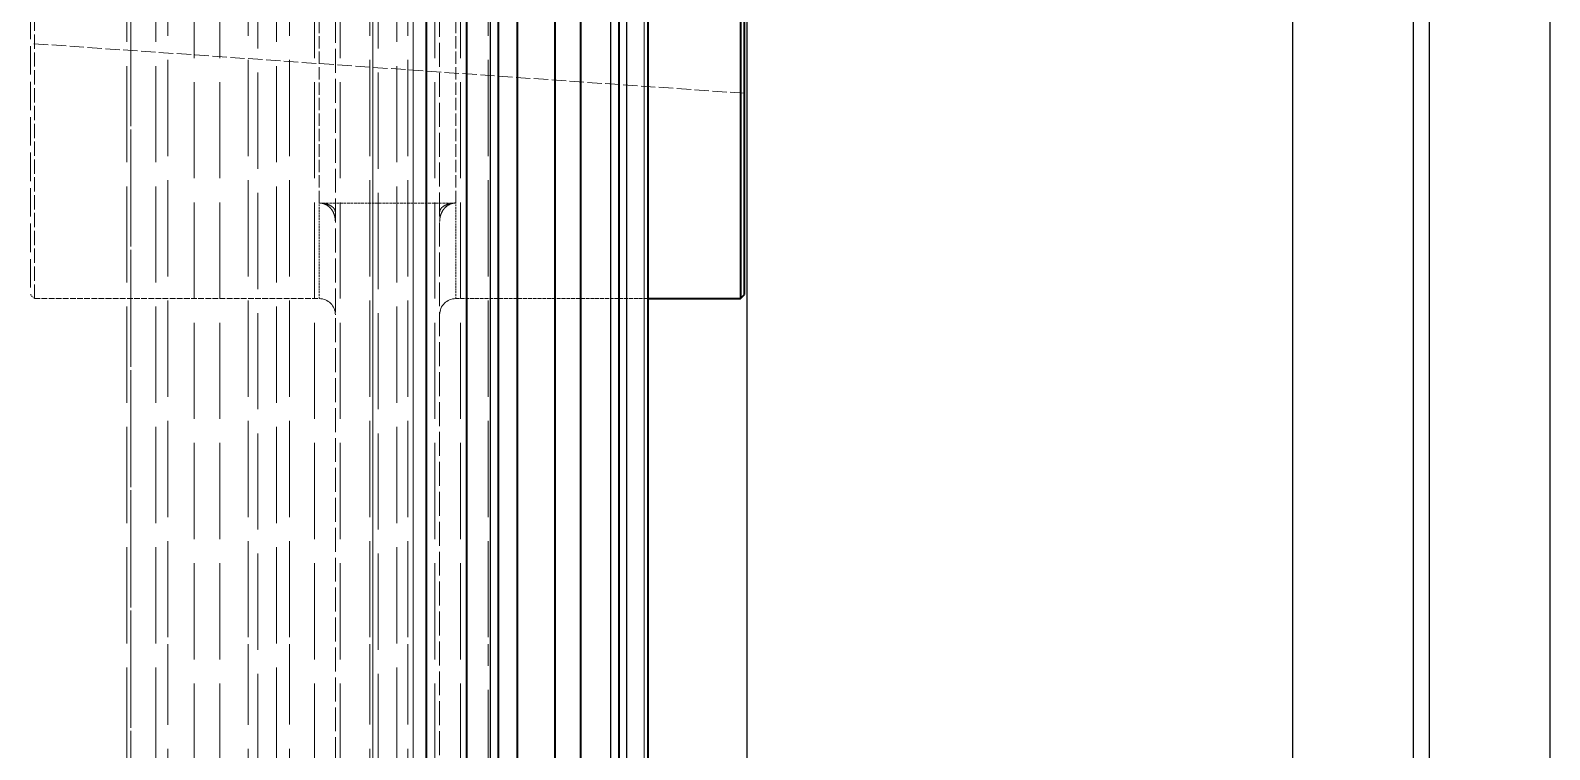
# Model space of a CAD drawing. Header units: millimetres. Extents: x 2913 to 35025, y 2470 to 25178.
# Drawn here: x 15330.3 to 15519.7, y 11910.6 to 12000.3 of the extents above; entities that cross this region are included whole.
import ezdxf

# ---------------------------------------------------------------- set-up
doc = ezdxf.new("R2010")
doc.units = ezdxf.units.MM
doc.linetypes.add('DASHED', pattern=[15, 12, -3])

# ---------------------------------------------------------------- blocks, each defined once
blk = doc.blocks.new('A$C637D7238')
at = {"color": 7, "linetype": 'DASHED', "lineweight": 13}
for p, q in [((973.35, 2530), (973.35, 10)), ((978.35, 2530), (978.35, 10)), ((980, 2530), (980, 10)), ((951.07, 881), (951.07, 1659)), ((951.07, 881), (951.07, 1659)), ((954.27, 881), (954.27, 1659)), ((954.27, 881), (954.27, 1659)), ((966.07, 881), (966.07, 1659)), ((966.07, 881), (966.07, 1659)), ((969.27, 881), (969.27, 1659)), ((969.27, 881), (969.27, 1659)), ((981.07, 881), (981.07, 1659)), ((981.07, 881), (981.07, 1659)), ((984.27, 881), (984.27, 1659)), ((984.27, 881), (984.27, 1659)), ((996.07, 881), (996.07, 1659)), ((999.27, 881), (999.27, 1659)), ((943.17, 887.5), (943.17, 1652.5)), ((943.17, 890.1), (943.17, 1652.5)), ((1007.17, 1652.5), (1007.17, 887.5)), ((947.81, 1645.77), (947.81, 1137.91)), ((957.81, 1645.77), (957.81, 1137.91)), ((962.96, 1645.77), (962.96, 1137.91)), ((972.96, 1645.77), (972.96, 1137.91)), ((977.71, 1645.77), (977.71, 1137.92)), ((987.71, 1645.77), (987.71, 1137.92)), ((1007.17, 1421.41), (1007.17, 887.5)), ((942.67, 1270), (942.67, 867.2)), ((946.32, 1270), (946.32, 867.2)), ((946.32, 1270), (946.32, 867.2)), ((959.02, 867.2), (959.02, 1270)), ((959.02, 867.2), (959.02, 1270)), ((961.32, 1270), (961.32, 867.2)), ((961.32, 1270), (961.32, 867.2)), ((974.02, 867.2), (974.02, 1270)), ((974.02, 867.2), (974.02, 1270)), ((976.32, 1270), (976.32, 867.2)), ((976.32, 1270), (976.32, 867.2)), ((989.02, 867.2), (989.02, 1270)), ((991.32, 1270), (991.32, 867.2)), ((1004.02, 867.2), (1004.02, 1270)), ((947.81, 527.87), (947.81, 1137.91)), ((957.81, 527.87), (957.81, 1137.91)), ((962.96, 527.88), (962.96, 1137.91)), ((972.96, 527.88), (972.96, 1137.91)), ((977.71, 527.88), (977.71, 1137.92)), ((987.71, 655.23), (987.71, 1137.92))]:
    blk.add_line(p, q, dxfattribs=at)
at = {"color": 7, "lineweight": 35}
for p, q in [((980, 2530), (980, 10)), ((985, 2530), (985, 10)), ((996.07, 887.37), (996.07, 1659)), ((999.27, 882.8), (999.27, 1659)), ((989.02, 897.44), (989.02, 1270)), ((991.32, 1270), (991.32, 894.16)), ((1004.02, 876.02), (1004.02, 1270)), ((1007.67, 870.81), (1007.67, 1270))]:
    blk.add_line(p, q, dxfattribs=at)
at = {"color": 7, "lineweight": 13}
for p, q in [((973.35, 2525), (973.35, 15)), ((978.35, 2525), (978.35, 15))]:
    blk.add_line(p, q, dxfattribs=at)
at = {"color": 7, "linetype": 'DASHED', "lineweight": 13, "ltscale": 0.295}
blk.add_line((930.67, 1358.5), (930.67, 1181.5), dxfattribs=at)
at = {"color": 7, "lineweight": 35, "ltscale": 0.295}
blk.add_line((1019.67, 1181.5), (1019.67, 1358.5), dxfattribs=at)
at = {"color": 7, "linetype": 'DASHED', "lineweight": 13, "ltscale": 0.148333}
for p, q in [((931.17, 1181), (931.17, 1270)), ((931.17, 1181), (931.17, 1270)), ((1019.17, 1270), (1019.17, 1181))]:
    blk.add_line(p, q, dxfattribs=at)
at = {"color": 7, "linetype": 'DASHED', "lineweight": 13, "ltscale": 0.12846}
for p, q in [((966.67, 1192.92), (966.67, 1270)), ((966.67, 1192.92), (966.67, 1270)), ((983.67, 1192.92), (983.67, 1270)), ((983.67, 1192.92), (983.67, 1270))]:
    blk.add_line(p, q, dxfattribs=at)
at = {"color": 7, "linetype": 'DASHED', "lineweight": 13, "ltscale": 0.248759}
for p, q in [((968.67, 1119.59), (968.67, 1268.85)), ((981.67, 1268.85), (981.67, 1119.59))]:
    blk.add_line(p, q, dxfattribs=at)
at = {"color": 7, "lineweight": 35, "ltscale": 0.148333}
blk.add_line((1019.17, 1270), (1019.17, 1181), dxfattribs=at)
at = {"color": 7, "linetype": 'DASHED', "lineweight": 13, "ltscale": 0.148696}
blk.add_line((1019.67, 1206.6), (930.67, 1212.82), dxfattribs=at)
at = {"color": 7, "linetype": 'DASHED', "lineweight": 13, "ltscale": 0.028333}
blk.add_line((983.67, 1192.92), (966.67, 1192.92), dxfattribs=at)
blk.add_line((983.67, 1192.92), (966.67, 1192.92), dxfattribs=at)
at = {"color": 7, "linetype": 'DASHED', "lineweight": 13, "ltscale": 0.019873}
for p, q in [((966.67, 1181), (966.67, 1192.92)), ((983.67, 1181), (983.67, 1192.92))]:
    blk.add_line(p, q, dxfattribs=at)
at = {"color": 7, "linetype": 'DASHED', "lineweight": 13, "ltscale": 0.001179}
blk.add_line((931.17, 1181), (930.67, 1181.5), dxfattribs=at)
at = {"color": 7, "lineweight": 35, "ltscale": 0.001179}
blk.add_line((1019.17, 1181), (1019.67, 1181.5), dxfattribs=at)
at = {"color": 7, "linetype": 'DASHED', "lineweight": 13, "ltscale": 0.059167}
blk.add_line((931.17, 1181), (966.67, 1181), dxfattribs=at)
at = {"color": 7, "linetype": 'DASHED', "lineweight": 13, "ltscale": 0.04}
blk.add_line((983.67, 1181), (1007.67, 1181), dxfattribs=at)
at = {"color": 7, "lineweight": 35, "ltscale": 0.019166}
blk.add_line((1007.67, 1181), (1019.17, 1181), dxfattribs=at)
at = {"color": 7, "linetype": 'DASHED', "lineweight": 13}
for centre, radius, start, end in [((966.67, 1191.15), 1.77, 77.3176, 89.8824), ((966.67, 1189.44), 3.48, 83.8408, 89.9672), ((966.67, 1191.15), 1.77, 77.7513, 89.888), ((966.67, 1189.52), 3.4, 83.7683, 90.0391), ((966.69, 1189.67), 3.25, 77.4273, 83.7755), ((966.7, 1189.74), 3.18, 77.3578, 83.8461), ((966.65, 1191.1), 1.83, 65.7921, 77.5381), ((966.65, 1191.09), 1.83, 64.9614, 77.0949), ((966.78, 1190.09), 2.82, 70.0154, 77.3736), ((966.8, 1190.15), 2.76, 69.9348, 77.4543), ((966.59, 1190.99), 1.95, 53.6948, 65.5845), ((983.56, 1190.09), 2.82, 102.6264, 109.9846), ((983.55, 1190.15), 2.76, 102.5457, 110.0652), ((983.74, 1191.01), 1.92, 114.34, 126.3814), ((983.75, 1190.99), 1.95, 114.4155, 126.3052), ((983.65, 1189.67), 3.25, 96.2245, 102.5727), ((983.64, 1189.74), 3.18, 96.1539, 102.6422), ((983.69, 1191.12), 1.81, 102.3922, 114.2769), ((983.69, 1191.1), 1.83, 102.4619, 114.2079), ((983.67, 1191.18), 1.75, 90.0391, 102.3223), ((983.67, 1189.44), 3.48, 90.0328, 96.1592), ((983.67, 1191.15), 1.77, 90.112, 102.2487), ((983.67, 1189.52), 3.4, 89.9609, 96.2317), ((966.59, 1190.98), 1.96, 52.4594, 64.7454), ((966.97, 1190.6), 2.28, 61.6569, 69.9464), ((966.98, 1190.64), 2.23, 61.5804, 70.0247), ((966.5, 1190.87), 2.1, 42.5101, 53.5208), ((966.48, 1190.86), 2.12, 40.9456, 52.2816), ((967.23, 1191.1), 1.71, 50.9926, 61.6244), ((967.25, 1191.13), 1.68, 50.8949, 61.7228), ((966.36, 1190.75), 2.29, 31.3017, 42.3447), ((966.34, 1190.74), 2.31, 30.19, 40.7947), ((967.54, 1191.49), 1.22, 37.854, 50.8872), ((967.55, 1191.5), 1.2, 37.7534, 50.9908), ((966.21, 1190.67), 2.46, 20.8814, 31.1637), ((966.2, 1190.66), 2.47, 20.1431, 30.0565), ((967.81, 1191.7), 0.871, 20.592, 37.7025), ((967.83, 1191.71), 0.858, 20.461, 37.8345), ((966.08, 1190.63), 2.59, 10.3388, 20.7489), ((966.07, 1190.62), 2.6, 9.9834, 20.0147), ((967.98, 1191.77), 0.693, 0.3347, 20.1123), ((967.99, 1191.77), 0.683, 0.194, 20.2555), ((966.01, 1190.62), 2.66, 0.0649, 10.2123), ((966.01, 1190.62), 2.66, 0.0634, 9.8597), ((982.36, 1191.77), 0.693, 159.8877, 179.6653), ((982.35, 1191.77), 0.683, 159.7445, 179.806), ((984.29, 1190.62), 2.62, 169.7148, 180.0072), ((984.33, 1190.62), 2.66, 169.7877, 179.9351), ((982.53, 1191.7), 0.871, 142.2975, 159.408), ((982.52, 1191.71), 0.858, 142.1655, 159.539), ((984.23, 1190.64), 2.56, 159.1764, 169.7366), ((984.26, 1190.63), 2.59, 159.2511, 169.6612), ((982.8, 1191.49), 1.22, 129.1128, 142.146), ((982.79, 1191.5), 1.2, 129.0092, 142.2466), ((984.11, 1190.68), 2.42, 148.768, 159.1861), ((984.14, 1190.67), 2.46, 148.8363, 159.1186), ((983.11, 1191.1), 1.71, 118.3756, 129.0074), ((983.09, 1191.13), 1.68, 118.2772, 129.1051), ((983.96, 1190.77), 2.26, 137.5799, 148.7743), ((983.99, 1190.75), 2.29, 137.6553, 148.6983), ((983.38, 1190.6), 2.28, 110.0536, 118.3431), ((983.36, 1190.64), 2.23, 109.9753, 118.4196), ((983.83, 1190.89), 2.08, 126.4117, 137.5567), ((983.85, 1190.87), 2.1, 126.4792, 137.4899), ((966.67, 1179), 2, 360, 90), ((983.67, 1179), 2, 90.0013, 179.6295)]:
    blk.add_arc(centre, radius, start, end, dxfattribs=at)
blk = doc.blocks.new('A$C7585302F')
for p, q in [((1085, 9.5), (1085, 2715.5)), ((1100, 9.5), (1100, 2715.5)), ((1100, 9.5), (1100, 2715.5))]:
    blk.add_line(p, q)
blk = doc.blocks.new('A$C30E44EA2')
for p, q in [((0, 9.5), (0, 2715.5)), ((0, 9.5), (0, 2715.5)), ((15, 9.5), (15, 2715.5))]:
    blk.add_line(p, q)
blk = doc.blocks.new('A$C1AFF22E1')
for p, q in [((9.5, 2966), (9.5, 0)), ((24.5, 2966), (24.5, 0))]:
    blk.add_line(p, q)
blk = doc.blocks.new('A$C7FE17281')
for p, q in [((1100, 2966), (1100, 0)), ((1085, 0), (1085, 2935.83))]:
    blk.add_line(p, q)
blk = doc.blocks.new('CT1')
at = {"color": 2}
for name, p in [('A$C7FE17281', (873185.61, 212526.35)), ('A$C1AFF22E1', (874278.11, 212526.35))]:
    blk.add_blockref(name, p, dxfattribs=at)
at = {"color": 7}
for name, p in [('A$C7585302F', (873085.61, 212752.85)), ('A$C30E44EA2', (874187.61, 212752.85)), ('A$C637D7238', (873182.61, 212768.35))]:
    blk.add_blockref(name, p, dxfattribs=at)
blk = doc.blocks.new('1')
at = {"lineweight": 5}
blk.add_blockref('CT1', (-858782.95, -201982.47), dxfattribs=at)

msp = doc.modelspace()

# ---------------------------------------------------------------- block references
msp.add_blockref('1', (0, 0))

doc.saveas('drawing.dxf')
